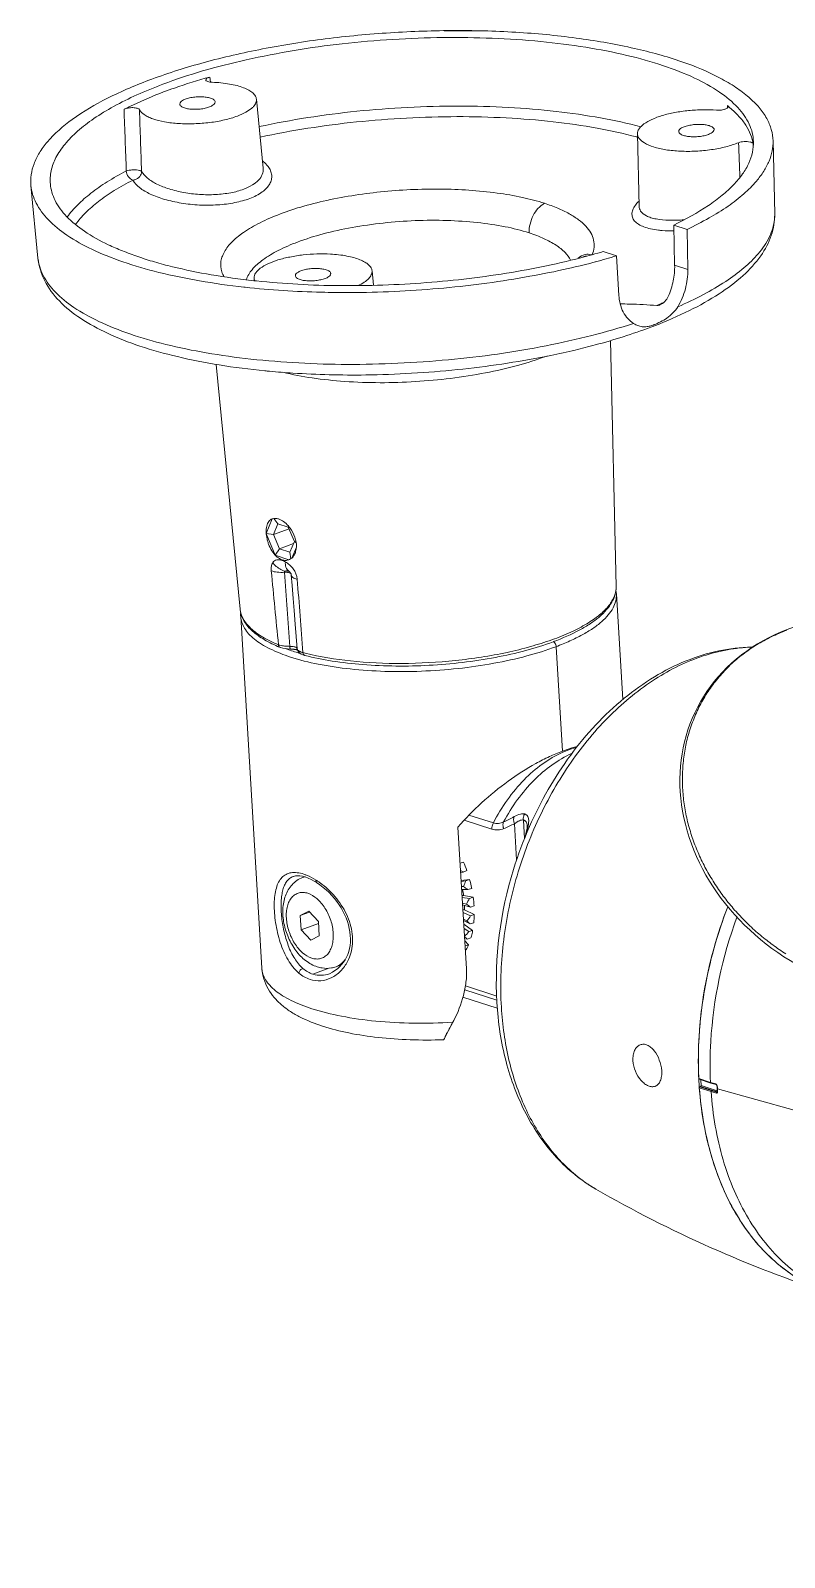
# Model space of a CAD drawing. Header units: millimetres. Extents: x 7106 to 73427, y -466 to 50348.
# Drawn here: x 58399 to 59409, y 40879 to 42923 of the extents above; entities that cross this region are included whole.
import ezdxf

# ---------------------------------------------------------------- set-up
doc = ezdxf.new("R2010")
doc.units = ezdxf.units.MM
doc.linetypes.add('PDF_IMPORT', pattern=[1, 0.8, -0.2])
doc.layers.add('Cotas', color=1, linetype='Continuous')

# ---------------------------------------------------------------- blocks, each defined once
blk = doc.blocks.new('IB9389-HM EHM OK')
at = {"color": 1}
blk.add_wipeout([(153.9, 404.8), (156, 426.1), (156.4, 430.6), (156.4, 437), (154.9, 444), (151.7, 451.6), (136.8, 469.7), (121.5, 481.3), (94.6, 496.2), (65.6, 507.9), (33.5, 517.9), (-11.5, 528.2), (-52.5, 534.7), (-84.1, 538), (-107, 539.5), (-153, 540.5), (-202, 538.3), (-252.7, 531.9), (-297.2, 521.2), (-319.5, 513.1), (-338.5, 503.6), (-357, 489.7), (-367.7, 474.4), (-370.1, 464.5), (-370.4, 457.5), (-371.3, 416), (-371.4, 406.7), (-370.2, 399.2), (-366.6, 389.2), (-361.6, 380.8), (-345.8, 363.9), (-311, 341.9), (-286.3, 331.1), (-254.9, 320.6), (-255, 316.5), (-255.3, 302.5), (-258, 185.5), (-258.8, 150), (-261.2, 106), (-263.7, 66), (-267.7, 69.2), (-288.8, 83.5), (-314.4, 95.4), (-331.8, 100.4), (-346.5, 102.4), (-356, 103), (-371.7, 111.6), (-398.1, 120.2), (-407.2, 122.9), (-435, 125.1), (-460, 123.1), (-487.2, 116.5), (-500.4, 111.5), (-1226.3, -124.6), (-1242.2, -129), (-1265.5, -141.1), (-1278.7, -152.6), (-1285.5, -160.4), (-1295.3, -174.6), (-1301, -185.8), (-1302.7, -190.3), (-1303.2, -195.2), (-1302.5, -198.2), (-1301.7, -200.5), (-1296.3, -202.9), (-1288.2, -205.6), (-1285.4, -206.8), (-1276.1, -205.6), (-1243.7, -198.8), (-1211.7, -192.1), (-1192.6, -188.1), (-1187.2, -187), (-1191.6, -196.5), (-1199, -216.9), (-1203.6, -235), (-1206.5, -251.7), (-1208.7, -285.9), (-1206, -324.7), (-1198.9, -360.3), (-1185.8, -399.2), (-1170.3, -431.4), (-1155.9, -454.6), (-1127.3, -489.3), (-1095.1, -516.2), (-1060.1, -534.6), (-1027.7, -542.9), (-981.4, -541.1), (-934.4, -525.2), (-753, -466.4), (-647.7, -432.3), (-602.9, -413.1), (-516.8, -386.8), (-423.1, -359.4), (-383.6, -342), (-336.6, -327.6), (-275.7, -298.7), (-223.1, -265.5), (-198.1, -233.7), (-188.7, -214.4), (-180.8, -190.9), (-176.5, -170.1), (-174.6, -153.1), (-166.2, -150.4), (-157, -147.4), (-150.2, -145.3), (-146.9, -155), (-143, -163.1), (-138.3, -171.9), (-136.5, -175.5), (-123.8, -175.7), (-93.1, -174.3), (-59.9, -168.6), (-31.2, -157.5), (-18.9, -148.3), (-14, -142.6), (-9.3, -133.7), (-7.8, -126.9), (-6, -99.4), (-1.6, -27), (2.9, 48), (5.8, 96.2), (9.3, 144.5), (19.1, 244.8), (24.9, 303.7), (37.6, 306), (72, 314.5), (99.9, 324.8), (123.3, 337.8), (141.1, 354.3), (148.3, 366.8), (151.6, 381)], dxfattribs=at)
at = {"layer": 'Cotas', "color": 1, "lineweight": 13}
for points in [[(-367.8, 394.4, -0.084999), (-371.3, 406.6, -0.030482), (-371.5, 410.6), (-370.3, 462.3, -0.062498), (-369.1, 470.3, -0.057231), (-365.8, 478.2, -0.048471), (-360.5, 485.9, -0.038818), (-353.2, 493.2, -0.030896), (-344, 500.2, -0.024832), (-332.9, 506.8, -0.038306), (-305.6, 518.5, -0.027605), (-272, 527.9, -0.021778), (-233.2, 534.9, -0.01829), (-190.6, 539.2, -0.016324), (-145.2, 540.6, -0.015561), (-98.7, 539, -0.01554), (-52.5, 534.7, -0.016473), (-7.9, 527.5, -0.018466), (33.5, 517.9, -0.022314), (70.6, 506.1, -0.028463), (102.1, 492.5, -0.039784), (127.1, 477.5)], [(139.2, 420, 0.045793), (141.5, 425.8, 0.049816), (142.6, 431.7, 0.075328), (142, 441.1, 0.065989), (138.6, 450.5, 0.052352), (132.3, 459.8, 0.039764), (123.3, 469.1, 0.031113), (111.7, 478.1, 0.024328), (97.7, 486.7, 0.019797), (81.2, 494.9, 0.016522), (62.7, 502.5, 0.018762), (34.6, 511.9, 0.015784), (3.6, 519.8, 0.027435), (-64.6, 531.2, 0.025208), (-136.3, 535.6, 0.027149), (-205.5, 532.8, 0.015663), (-237.4, 528.7, 0.018364), (-266.6, 523, 0.022413), (-292.5, 515.6, 0.02917), (-314.6, 506.9, 0.039444), (-332.3, 496.9, 0.056107), (-345.4, 485.9)], [(30.9, 504.4, -0.044083), (29.5, 504, -0.035228), (27.7, 503.9, 0.03361), (15.4, 502.6, 0.021392), (10.1, 501.5, 0.028019), (5.5, 500, 0.037123), (1.8, 498.3, 0.053324), (-1.1, 496.3)], [(29, 504), (29.5, 507.6, -0.015614), (54.5, 499.8, -0.00597), (62.2, 497, -0.01962), (83.7, 487.9, -0.008025), (90.3, 484.8, -0.000834), (88.7, 440.9, -0.134913), (87.2, 436.9)], [(-7.8, 438.5, -0.111424), (-8.4, 442.9), (-8.4, 442.9), (-3.6, 491.9, 0.076266), (-3.6, 490.3, 0.06568), (-3, 488.7, 0.051213), (-2, 487.1, 0.040806), (-0.4, 485.6)], [(48.7, 491, 0.033924), (47.5, 491.6, 0.021684), (46.2, 492.1, 0.033402), (42.9, 493, 0.028544), (39.2, 493.5, 0.027641), (35.5, 493.6, 0.031036), (31.9, 493.3, 0.042477), (29, 492.6, 0.036057), (27.6, 492.1, 0.058644), (26.5, 491.4)], [(-356.3, 458.9), (-356.2, 460.1, -0.016544), (-356, 461.6, -0.053356), (-353.7, 468.4, -0.045993), (-350, 474.9, -0.039023), (-344.7, 481.2, -0.032429), (-337.9, 487.3), (-337.9, 486.5), (-337.9, 485.7)], [(-284.3, 477.5, 0.034231), (-291.7, 480.3, 0.025414), (-300.6, 482.4, 0.021433), (-310.3, 483.8, 0.02124), (-320.4, 484.4, 0.022337), (-330.2, 484.1, -0.04326), (-333.1, 484.1)], [(-5.5, 472.4, 0.027218), (-74.9, 483.3, 0.025554), (-147.2, 487, 0.013408), (-182.6, 486, 0.014641), (-216.4, 483.2, 0.016507), (-247.9, 478.6, 0.019694), (-276.5, 472.3)], [(-6.2, 464.9, 0.027634), (-74.6, 475.7, 0.025888), (-146, 479.5, 0.013421), (-180.9, 478.6, 0.014799), (-214.3, 475.9, 0.016752), (-245.4, 471.3, 0.01983), (-273.6, 465.1)], [(3.9, 482.6, 0.035324), (9.8, 479.9, 0.032488), (18.9, 477.2, 0.025753), (29.4, 475.3, 0.023416), (40.5, 474.5, 0.024226), (51.5, 474.6, 0.028616), (61.5, 475.8, 0.039953), (69.9, 477.9, 0.028219), (73.2, 479.3, 0.038389), (76, 480.9)], [(27.7, 487.3, 0.02688), (28.9, 486.7, 0.021577), (30.3, 486.2, 0.035059), (33.5, 485.3, 0.026966), (37.2, 484.8, 0.02631), (40.9, 484.7, 0.028214), (44.5, 485, 0.042573), (47.4, 485.7, 0.034472), (48.8, 486.2, 0.05524), (49.8, 486.9)], [(-359.8, 382.2, 0.040307), (-349.7, 372.3, 0.030884), (-336.7, 362.6, 0.023894), (-321, 353.3, 0.019625), (-302.7, 344.5, -0.071914), (-308.1, 357.4, -0.068886), (-309.8, 371.1), (-309.3, 399.5), (-299.9, 402.6, -0.036594), (-324.4, 416.4, -0.02424), (-334.2, 423.7, -0.029738), (-342.3, 431.2, -0.037433), (-348.7, 438.8, -0.045787), (-353.1, 446.5, -0.055053), (-355.7, 454.2, -0.061397), (-356.4, 461.8, -0.051727), (-355.6, 468, -0.050061), (-353.4, 474.1)], [(-305.4, 471.5, 0.033924), (-306.6, 472.1, 0.021684), (-307.9, 472.6, 0.033402), (-311.2, 473.4, 0.028598), (-314.9, 473.9, 0.02755), (-318.7, 474, 0.030915), (-322.2, 473.8, 0.042477), (-325.1, 473.1, 0.036057), (-326.5, 472.5)], [(-326.4, 467.8, 0.032266), (-325.2, 467.2, 0.020405), (-323.9, 466.6, 0.03492), (-320.6, 465.8, 0.027016), (-316.9, 465.3, 0.02631), (-313.2, 465.2, 0.028092), (-309.7, 465.5, 0.042573), (-306.7, 466.2, 0.037662), (-305.3, 466.7)], [(-275.2, 470.8, 0.050117), (-276.7, 472.6, 0.037503), (-278.7, 474.3)], [(-274.3, 469.1, -0.082596), (-274.1, 467.3), (-275.2, 415.8), (-275.2, 415.8, -0.070591), (-275.6, 414.1, -0.067214), (-276.3, 412.5)], [(-370.3, 462.3, 0.054172), (-369.7, 455.2, 0.049512), (-367.5, 448, 0.043), (-363.7, 440.8, 0.035788), (-358.5, 433.7, 0.035909), (-349.6, 424.8, 0.028696), (-338.4, 416, 0.022826), (-324.9, 407.6, 0.018327), (-309.3, 399.5)], [(-346.8, 436.3, -0.000422), (-345.8, 461, 0.03444), (-336.9, 458.1, 0.026221), (-326.6, 456.1, 0.02397), (-315.5, 455, 0.024026), (-304.5, 455, 0.027894), (-294.2, 456, 0.03655), (-285.5, 458)], [(-22.3, 298.1, -0.02301), (-43.2, 294.1, -0.018885), (-66.3, 291.6, -0.032822), (-116.5, 291.5, -0.032819), (-166.2, 297.7, -0.019051), (-188.9, 302.9, -0.022976), (-209.1, 309.4, 0.02382), (-146.3, 300, 0.022466), (-81.2, 296.2, 0.019164), (-29.6, 297.5, 0.006591), (-13, 298.8, 0.001551), (-9.7, 299.2), (-9.6, 299.2, 0.015658), (22.7, 303.3, 0.018281), (52.4, 309.2, 0.022194), (79, 316.7, 0.028517), (102, 325.8, 0.03811), (121.2, 336.4, 0.053676), (136.2, 348.7, 0.073781), (146.6, 363, 0.045657), (149.7, 370.8, 0.048865), (151.4, 379.1), (156.4, 430.6, 0.059606), (156.2, 438.3, 0.054394), (154.2, 446, 0.04627), (150.4, 453.8, 0.038582), (144.8, 461.5)], [(-7.9, 448.1, 0.047726), (-11.1, 445.1, 0.01661), (-11.9, 444.1, 0.063465), (-13.7, 441.1, 0.075196), (-14.5, 437.9, 0.079978), (-14.3, 434.8, 0.073205), (-13.1, 431.8, 0.059028), (-10.9, 428.8, 0.046189), (-7.8, 426.1)], [(86.7, 441.4, 0.032333), (84.1, 441.7, 0.029757), (81.5, 441.7)], [(124.7, 403, 0.039988), (117.7, 411.2, 0.03147), (108.5, 419.2, 0.025158), (97.2, 427, 0.020006), (84.1, 434.4, -0.039574), (83, 434.6)], [(130.6, 408.3, 0.040869), (123.3, 416.8, 0.031984), (113.9, 425.1, 0.025492), (102.3, 433.2, 0.020839), (88.7, 440.9)], [(8.1, 395.5, 0.03804), (-2.9, 402.5, 0.027919), (-16.6, 408.9, 0.021842), (-32.9, 414.7, 0.01801), (-51.1, 419.5, 0.030656), (-91.7, 426.1, 0.028236), (-134.3, 428.1, 0.031897), (-174.5, 425.3, 0.019496), (-192.4, 422.2, 0.024507), (-208.1, 418, 0.020997), (-217.5, 414.5, 0.026972), (-225.6, 410.6, 0.034003), (-232.3, 406.3, 0.045533), (-237.5, 401.8, 0.060287), (-241, 397, 0.073496), (-243, 391.9, 0.07907), (-243.3, 386.8, 0.07399), (-242, 381.6)], [(-0.8, 431, 0.048004), (5.3, 428, 0.042984), (14.6, 425.5, 0.033167), (25.3, 424.2, 0.028901), (36.7, 424.3, 0.02825), (47.9, 425.7, 0.031066), (58.3, 428.2, 0.038574), (67, 431.7)], [(1, 421.5, 0.042506), (11.6, 418.5, 0.033219), (23.8, 416.9, 0.028832), (36.8, 416.8, 0.027487), (49.7, 418.2, 0.030545), (61.6, 420.8, 0.038894), (71.7, 424.6)], [(152.7, 418.2, 0.045354), (155.2, 424.3, 0.047671), (156.4, 430.6)], [(-274.7, 419.1, -0.020342), (-273.5, 417.8, 0.007997), (-273.2, 417.4)], [(-371.5, 410.6, 0.045468), (-370.9, 402.8, 0.041873), (-369.1, 395.2, 0.070509), (-361.6, 380.8, 0.055921), (-349, 366.7, 0.0399), (-332, 353.8, 0.029597), (-311, 341.9, 0.022833), (-286.3, 331.1, 0.001663), (-283.6, 330.1, 0.024194), (-244.1, 317.5, 0.006944), (-229.8, 313.9)], [(-307.2, 406.3, 0.028713), (-296.5, 406, 0.041548), (-287.4, 406.9, 0.027957), (-283.6, 407.8, 0.041148), (-280.5, 409.1)], [(-299.9, 398.4, 0.023377), (-291.7, 398.7, 0.010099), (-289.1, 398.9, 0.026676), (-283.4, 399.9, 0.035911), (-278.6, 401.3, 0.0498), (-274.8, 403.1)], [(144.1, 406.4, -0.052949), (130.8, 395.4, -0.037645), (113.1, 385.4, -0.027931), (91.2, 376.5, -0.021972), (65.6, 369, -0.017915), (36.7, 363, -0.01535), (5.2, 358.5), (4.4, 358.4, -0.021224), (-49.8, 354.9, -0.00692), (-68.6, 354.7), (-69.1, 354.7, -0.001082), (-73.9, 354.7, -0.020831), (-136.7, 357.9, -0.021679), (-197.7, 366.2, -0.011491), (-225, 371.7, -0.009018), (-244, 376.4), (-244.3, 376.5, -0.007948), (-259.2, 380.7), (-249.8, 383.8, 0.004267), (-241.9, 381.5, 0.004153), (-240.7, 381.2, 0.025518), (-184.9, 369, 0.022256), (-124.3, 361.7, 0.021797), (-62.6, 359.6, 0.023861), (-3.7, 362.9)], [(-8.3, 377.9, 0.039613), (-19.1, 384.5, 0.028741), (-32.8, 390.5, 0.024698), (-51, 396.3, 0.020565), (-71.5, 400.8, 0.018174), (-93.6, 404, 0.01739), (-116.3, 405.7, 0.017522), (-138.9, 405.8, 0.019099), (-160.5, 404.3, 0.022751), (-180.2, 401.4, 0.029343), (-197.2, 397, 0.028532), (-207.8, 392.9, 0.038627), (-216.3, 388.3)], [(-197.2, 397, 0.064283), (-197.9, 403.3, 0.062166), (-200.1, 409.4)], [(-1.7, 363.1, 0.015376), (28.4, 367.3, 0.017976), (56, 373, 0.010306), (68.7, 376.4, 0.011946), (80.5, 380.2, 0.013587), (91.5, 384.3, 0.015173), (101.5, 388.6, 0.038111), (118.4, 398.2, 0.05349), (131.1, 408.7)], [(-234.5, 379.6, 0.078315), (-236.9, 380.4, 0.039088), (-238.1, 380.5)], [(-11.8, 375.1, 0.034066), (-18.9, 377.8, 0.025783), (-27.4, 379.9, 0.021581), (-36.8, 381.4, 0.020739), (-46.6, 382.1, 0.021056), (-56.2, 382, 0.033309), (-67.8, 380.6, 0.02091), (-72.8, 379.5, 0.026827), (-77.1, 378, 0.035767), (-80.6, 376.3, 0.052649), (-83.3, 374.4)], [(19.3, 365.8, 0.052037), (20.9, 369.4, 0.115086), (21.5, 377, 0.052802), (20.5, 380.6)], [(-293.5, 348.4, -0.086119), (-295.9, 351.9, -0.056838), (-299.5, 362.9, -0.056423), (-300.5, 374.1), (-309.8, 371.1)], [(-33.4, 369.2, 0.032225), (-34.5, 369.8, 0.017008), (-35.9, 370.3, 0.033468), (-39.1, 371.2, 0.028355), (-42.8, 371.7, 0.026172), (-46.6, 371.8, 0.030915), (-50.1, 371.5, 0.042099), (-53.1, 370.8, 0.0375), (-54.5, 370.3)], [(-3.1, 368.5, 0.050718), (-4.5, 370.2, 0.037464), (-6.4, 371.9)], [(147.7, 366.8, 0.04624), (150.1, 372.9, 0.048846), (151.4, 379.1)], [(-83.4, 364.7, 0.056372), (-80.2, 362, 0.038058), (-75.7, 359.6)], [(-54.3, 365.5, 0.030467), (-53.2, 364.9, 0.020309), (-51.8, 364.4, 0.034989), (-48.5, 363.6, 0.026827), (-44.9, 363.1, 0.02631), (-41.1, 363, 0.029686), (-37.6, 363.2, 0.042573), (-34.6, 363.9, 0.037662), (-33.3, 364.5)], [(-2.3, 366.8, -0.08094), (-2, 365), (-2.1, 363.1)], [(-292.8, 347.7, 0.002175), (-289.9, 346.4, 0.002207), (-287.9, 345.5, -0.009732), (-268.6, 346.5, -0.006127), (-261.8, 346.6)], [(-271.3, 332.8, 0.016331), (-241.6, 324.2, 0.014218), (-209.3, 316.9, 0.025292), (-139.9, 307, 0.024035), (-68.1, 303.7, 0.026436), (0.4, 307.5, 0.015228), (31.9, 311.9, 0.017919), (60.7, 317.9, 0.022161), (86.3, 325.3, 0.028077), (108.1, 334.2, 0.037597), (125.9, 344.1, 0.053358), (139.1, 355.1)], [(-295, 336.6, 0.032886), (-290.4, 333.9, 0.029146), (-285.9, 331.9, 0.027713), (-282.8, 330.9, 0.016102), (-281.8, 330.7)], [(-278.3, 330.4, 0.068704), (-275.1, 331, 0.050615), (-272.3, 332.2, 0.014437), (-271.3, 332.8, 0.067786), (-267.3, 336.2, 0.062972), (-264, 340.9)], [(-214.6, 107, -0.035446), (-233.1, 115.3, -0.02346), (-240.7, 119.8, -0.02895), (-247.1, 124.6, -0.038039), (-252.2, 129.7, -0.048673), (-255.9, 135, -0.06178), (-258.2, 140.4, -0.071839), (-258.9, 146.1), (-254.9, 320.6)], [(-227.8, 313.4, 0.00743), (-210.3, 309.6, 0.003407), (-209.2, 309.4)], [(5.5, 122.3, 0.098963), (7.9, 130), (24.9, 303.7)], [(-32, 174.1, 0.056716), (-31.5, 171, 0.066244), (-30.4, 168.3, 0.078258), (-28.7, 166.3, 0.088099), (-26.7, 165.1), (-17, 168.3), (-10.5, 183.6), (-14.9, 194.1, -0.07188), (-13.6, 193.4, -0.068409), (-12.5, 192.3)], [(-30.9, 181, -0.078059), (-27.5, 187.5, -0.020525), (-26.4, 189), (-26.3, 188.1)], [(-15.3, 170.4, 0.052656), (-12.8, 174.9, 0.023971), (-11.9, 177.3, 0.020858), (-11.2, 179.8, 0.04987), (-10.6, 184.7)], [(-26.6, 165.1, 0.0864), (-24.4, 164.6, 0.079871), (-21.9, 165)], [(-23.9, 157, 0.127837), (-17, 161.1, 0.044735), (-15.3, 163.1, 0.09748), (-16.5, 164.3)], [(-20, 165, 0.057053), (-22, 164.6, 0.035105), (-23.6, 163.9)], [(-253.8, 132.6, 0.053065), (-247.2, 126, 0.037948), (-238.2, 119.7, 0.027993), (-226.9, 113.7, 0.0221), (-213.4, 108.3, 0.018161), (-198.2, 103.5, 0.015264), (-181.5, 99.3, 0.026886), (-145, 93.6, 0.025021), (-106.9, 91.5, 0.027196), (-70.4, 93.3, 0.034829), (-38.3, 98.8, 0.003857), (-36.7, 99.2, -0.000894), (-32.6, 151.3, 0.012569), (-31.7, 151.5, 0.035503), (-30.3, 152.1)], [(-20.3, 104.5, -0.030803), (-22.2, 104, -0.007383), (-22.8, 103.9, -0.028248), (-26.2, 103.7, -0.008746), (-27.3, 103.6, 0.000796), (-23.5, 156.2, 0.147084), (-23.6, 156.7)], [(-25.5, 156.2, 0.016083), (-26, 156.1, 0.020382), (-26.8, 155.9)], [(-25, 156.2, -0.028433), (-23.5, 156.2, 0.044155), (-18.3, 156.3)], [(0.3, 116.4, -0.052854), (-8.1, 110.2, -0.037001), (-19.3, 104.8, 0.000699), (-14.2, 157.2)], [(-258.7, 143.7, 0.039567), (-259.1, 140.8), (-263.7, 65.8)], [(-259.1, 140.8, 0.073706), (-258.7, 135.9, 0.064116), (-256.8, 130.9, 0.050578), (-253.4, 126, 0.038735), (-248.6, 121.1, 0.030098), (-242.4, 116.3, 0.024275), (-234.9, 111.8, 0.019668), (-226.2, 107.5, 0.016498), (-216.4, 103.4)], [(-380.2, 115.1, -0.0119), (-374.5, 112.8, -0.011981), (-369, 110.4, -0.013195), (-363.7, 107.6, -0.013237), (-358.5, 104.6, -0.012973), (-353.6, 101.4, -0.012773), (-348.8, 97.9, -0.013906), (-344.3, 94.3, -0.013964), (-340, 90.4, -0.013968), (-335.9, 86.2, -0.014), (-332, 81.9, -0.012841), (-328.4, 77.4, -0.013568), (-325, 72.8, -0.013069), (-321.9, 67.9, -0.013406), (-319.1, 62.9, -0.012987), (-316.5, 57.8, -0.012182), (-314.3, 52.6, -0.012333), (-312.2, 47.2, -0.012078), (-310.5, 41.7, -0.012111), (-309, 36.2, -0.011923), (-307.9, 30.6, -0.012827), (-307, 24.9, -0.012823), (-306.4, 19.2, -0.012706), (-306.1, 13.4, -0.011775), (-306, 7.7, -0.010853), (-306.2, 1.9, -0.010895), (-306.7, -3.8, -0.010999), (-307.5, -9.5, -0.011153), (-308.5, -15.2, -0.011176), (-309.7, -20.8, -0.010311), (-311.2, -26.4, -0.011425), (-313, -31.9, -0.011145), (-314.9, -37.3, -0.011264), (-317.1, -42.6, -0.010495), (-319.4, -47.8, -0.010531), (-322, -53, -0.009346), (-324.8, -58, -0.008094), (-327.8, -62.9, -0.009343), (-330.9, -67.7, -0.009116), (-334.2, -72.4, -0.008403), (-337.6, -76.9, -0.008423), (-341.2, -81.3, -0.00783), (-345, -85.6, -0.016581), (-352.9, -93.7, -0.007808), (-357.1, -97.7, -0.016845), (-365.8, -104.9, -0.016764), (-374.7, -111.5, -0.008514), (-379.4, -114.6, -0.007511)], [(-231.4, 32.6, -0.025367), (-223.6, 30.3, -0.00733), (-220.9, 29.3), (-216.4, 103.4, 0.024857), (-195.6, 96.8, 0.020362), (-172.1, 91.6, 0.0179), (-146.8, 87.9, 0.017169), (-120.7, 86, 0.017499), (-94.8, 85.9, 0.018975), (-70.1, 87.6, 0.022595), (-47.5, 91, 0.029096), (-27.9, 96, 0.036784), (-13.2, 101.9, 0.024055), (-7.2, 105.2, 0.030931), (-2.2, 108.8, 0.038773), (1.9, 112.6, 0.048239), (4.8, 116.5, 0.057611), (6.7, 120.6, 0.063571), (7.5, 124.8)], [(7.5, 127.5, -0.035442), (7.5, 124.8), (-7.5, -124.8, -0.060477), (-8.9, -132.4, -0.055689), (-12, -139.4, -0.047419), (-16.3, -145.6, -0.039087), (-21.7, -150.9, -0.03193), (-27.8, -155.5, -0.026153), (-34.7, -159.4, -0.039413), (-50.6, -165.9, -0.028721), (-69.3, -170.7, -0.022614), (-90.2, -173.9, -0.019315), (-112.8, -175.5, -0.017622), (-136.5, -175.5)], [(-32.3, 101.2, -0.012544), (-31.8, 101.3, -0.016208), (-31.5, 101.4, -0.025443), (-30.4, 101.5, -0.008211), (-29.8, 101.6, -0.025468), (-27.8, 101.7), (-27.5, 101.7), (-25.7, 101.8), (-24, 102), (-22.3, 102.3), (-20.8, 102.8), (-20.6, 102.8, 0.004765), (-18.7, 103.6, 0.037086), (-8.1, 109.1, 0.053767), (0.1, 115.3)], [(-186.1, -54.6, 0.028889), (-197.5, -24.2, 0.055252), (-226.7, 26.5, 0.062495), (-264.7, 66.8, 0.035914), (-286.1, 82, 0.039595), (-308.6, 93.3, 0.043896), (-331.8, 100.4, 0.047463), (-355.1, 103.1, -0.03724), (-337.9, 101.2, -0.035172), (-320.7, 96.8, -0.061741), (-286.8, 80.5, -0.052852), (-255, 54.9, -0.04606), (-227, 21.4, -0.04201), (-204.2, -18.2, -0.040366), (-187.8, -61.9, -0.040913), (-178.8, -107.4, -0.043603), (-177.5, -152.3, -0.042975), (-182.9, -189.9, -0.049209), (-194.4, -223.6, -0.057078), (-211.4, -252, -0.064812), (-233.2, -273.9, -0.003473), (-234.2, -274.6, -0.018214), (-240.7, -279.2, -0.009882), (-244.6, -281.5)], [(-214.2, 106.8, 0.022959), (-194.9, 100.7, 0.019027), (-173.3, 95.8, 0.033078), (-126.2, 90.2, 0.033447), (-79.1, 90.7, 0.019417), (-57.4, 93.2, 0.023826), (-37.9, 97.2), (-37.9, 97.2), (-37.7, 97.3), (-36.5, 97.7), (-35.4, 98.1), (-34.5, 98.7, 0.003598), (-31.9, 99.4, 0.008062), (-27.4, 100.9, 0.004189), (-24.8, 101.8)], [(-36.7, 99.2, 0.01651), (-36.1, 99.3, 0.042119), (-34.6, 99.9, 0.03387), (-33.9, 100.3)], [(-27.5, 102.3, 0.025116), (-27.4, 102.9, 0.006949), (-27.3, 103.6, 0.015295), (-28.4, 103.6)], [(-221.2, 28.5, 0.009697), (-223.6, 29.5, 0.028988), (-230.9, 31.9)], [(-137, -174.8), (-143, -163.1), (-143.7, -161.9, -0.054862), (-150.6, -144, -0.032882), (-152.4, -134.6, -0.045153), (-152.8, -125.2), (-146.7, -24.7, 0.034269), (-163.5, -7.4, 0.028277), (-182.3, 7.9, 0.028946), (-202, 20.5, 0.016958), (-211.6, 25.4, 0.020285), (-220.9, 29.3)], [(-186.8, -22.2, 0.089535), (-186.2, -19.6, 0.104508), (-186.6, -17.2, 0.01566), (-179, -21, 0.034771), (-189, -5.1, 0.038358), (-200.7, 8.6)], [(-193.7, 9, -0.039983), (-181.8, -5.2, -0.036298), (-171.8, -21.7, -0.09905), (-170.8, -24.9, -0.034085), (-170.8, -26), (-151.2, -19.6)], [(-194.1, -15.3, -0.088614), (-193.2, -17.3, -0.087821), (-193.1, -19.6), (-193.9, -32.8)], [(-154.5, -16.1), (-171.8, -21.7, -0.103755), (-175.5, -22.1, -0.092232), (-179, -21, -0.048111), (-178.7, -22.1)], [(-196.6, -23.6, 0.009385), (-196.3, -24.8, 0.016509), (-195.3, -29.1, 0.003002), (-194.8, -30.7)], [(-188.3, -47.9), (-186.8, -22.2, 0.017228), (-179.2, -25.7, 0.090362), (-175.2, -26.6, 0.0905), (-170.8, -26)], [(-148.3, -50.3), (-150.6, -49.4, 0.017062), (-153, -55.5), (-150.4, -56.5), (-148.7, -57)], [(-330.2, -213.4), (-326.3, -212.3, -0.053316), (-334.9, -260.7, -0.030047), (-342.7, -282.6, -0.032557), (-352.8, -302.3, -0.035748), (-364.9, -319.7, -0.039045), (-378.9, -334.5, -0.041807), (-394.6, -346.5, -0.043358), (-411.7, -355.4, -0.01907), (-419.9, -358.4), (-411.5, -355.7, 0.004658), (-410.9, -355.5, 0.052457), (-244.6, -281.5, 0.038494), (-229.9, -271.4, 0.036975), (-216.7, -259.1, 0.065724), (-195.1, -228.2, 0.056678), (-180.8, -190.9, 0.048882), (-174.3, -149, 0.089467), (-186.1, -54.6)], [(-154.9, -61.7, 0.016523), (-156.5, -68.1), (-153.8, -69), (-149.4, -68.9)], [(-150.6, -66.7, -0.004792), (-152.3, -62.7), (-154.9, -61.7), (-149, -62.5)], [(-26.1, -118.9, 0.030526), (-23.1, -113, 0.025098), (-20.6, -106.5, 0.041554), (-17.3, -92.5, 0.019443), (-16.5, -85.6, 0.022179), (-16.3, -79, 0.027059), (-16.7, -73.1, 0.038382), (-17.8, -67.9, 0.05219), (-19.4, -63.6, 0.069354), (-21.8, -60.4, 0.083461), (-24.7, -58.2, 0.080541), (-28.3, -57, 0.067059), (-32.5, -57, 0.052101), (-37.2, -58, 0.016733), (-39.3, -58.8, 0.043297), (-46, -62.2, 0.005733), (-47, -62.9, 0.0102), (-48.9, -64.2, 0.029805), (-54.4, -68.7, 0.060121), (-63.9, -80, 0.07274), (-70.2, -93.4, 0.042679), (-71.7, -100.5, 0.046493), (-71.8, -107.4, 0.049875), (-70.7, -114, 0.050411), (-68.4, -119.9, 0.078267), (-63.3, -126.9, 0.084903), (-56.7, -131.6, 0.092892), (-49.3, -133.6, 0.097012), (-41.7, -132.7, 0.052503), (-37.6, -130.9, 0.046379), (-33.8, -128.2)], [(-36.4, -60.5, -0.05959), (-32.4, -62.5, -0.056554), (-29, -65.5, -0.050873), (-26.3, -69.1, -0.045787), (-24.3, -73.3, -0.040124), (-23, -77.9, -0.036361), (-22.4, -82.8, -0.033865), (-22.5, -87.8, -0.030105), (-23.2, -93, -0.055158), (-26.4, -103.1, -0.057596), (-31.6, -112.2, -0.032067), (-34.9, -116.1, -0.03601), (-38.6, -119.4, -0.039487), (-42.6, -122, -0.044915), (-46.8, -123.8, -0.037307), (-50.2, -124.6, -0.086519), (-56.9, -124.6, -0.044898), (-60.2, -123.7), (-64.3, -122.1)], [(-55, -124.8), (-43.8, -129, 0.053618), (-40.1, -127.3, 0.048346), (-36.7, -124.9, 0.038935), (-33.5, -121.7, 0.034834), (-30.8, -117.9, 0.028511), (-28.3, -113.5, 0.022771), (-26.3, -108.7, 0.036002), (-23.2, -98.3, 0.030458), (-21.5, -87.5, 0.035344), (-21.2, -77.5, 0.023497), (-21.7, -73, 0.032029), (-22.4, -69.1, 0.0407), (-23.6, -65.8, 0.055263), (-25.2, -63.1, 0.065485), (-27.2, -61.1, 0.071778), (-29.7, -59.7), (-30, -59.6), (-31.3, -59.3), (-32.9, -59.1), (-34.5, -59.2), (-36.3, -59.5), (-38.3, -60), (-40.3, -60.8), (-42.5, -61.7), (-44.7, -62.9), (-46.4, -63.9), (-46.4, -63.9)], [(-38.1, -60, -0.03137), (-36.4, -60.5), (-38.1, -60)], [(-150, -79.9), (-155.5, -81.4), (-158.1, -80.6, -0.018404), (-157.5, -74.4)], [(-149.7, -74.5), (-154.9, -75.3), (-157.5, -74.4), (-150.7, -73.1, -0.013505), (-150, -68.9)], [(-149.2, -66.8), (-150.5, -66.7, 0.003699), (-153.8, -69)], [(-46.6, -75.4, 0.039577), (-49.6, -78.5, 0.033588), (-52.3, -82.2, 0.030978), (-54.6, -86.3, 0.030751), (-56.4, -90.8, 0.031489), (-57.6, -95.4, 0.031827), (-58.2, -100, 0.036913), (-58.1, -104.4, 0.042737), (-57.4, -108.4, 0.053772), (-56.1, -111.8, 0.062538), (-54.3, -114.7, 0.074924), (-51.9, -116.7, 0.043222), (-50.6, -117.4, 0.040696), (-49.2, -117.9, 0.037808), (-47.7, -118.2, 0.036977), (-46.1, -118.2, 0.064643), (-42.9, -117.6)], [(-36.4, -113.8, 0.038664), (-33.4, -110.7, 0.032697), (-30.7, -107, 0.061499), (-26.7, -98.4, 0.031489), (-25.5, -93.8, 0.032944), (-24.9, -89.2, 0.036913), (-24.9, -84.8, 0.041488), (-25.6, -80.8, 0.050648), (-26.9, -77.3, 0.062466), (-28.8, -74.5, 0.073826), (-31.1, -72.5, 0.043222), (-32.5, -71.8, 0.040696), (-33.9, -71.3, 0.037808), (-35.4, -71, 0.036887), (-36.9, -71, 0.064482), (-40.2, -71.6)], [(-325.9, -205.8), (-317.6, -203.1, 0.008692), (-317.3, -194.2, 0.025659), (-318.4, -165.6, 0.004764), (-318.8, -161.2), (-318.8, -160.6, 0.016738), (-321.7, -140.5, 0.049388), (-338.2, -81.1, -0.025139), (-328.2, -111.1, -0.078967), (-317.6, -203.2), (-317.8, -203.6), (-326.2, -206.3), (-330, -207.3, 0.088377), (-330.4, -207.7), (-330.5, -207.9), (-330.5, -208), (-330.5, -208.2)], [(-151.3, -80.2, 0.013057), (-151.3, -83.4), (-158.3, -86.7), (-155.6, -87.5), (-150.4, -85.3)], [(-150.7, -90.8), (-155.3, -93.3), (-157.9, -92.5, -0.021359), (-158.3, -86.7)], [(-150, -78.5), (-152.7, -79.2, 0.002196), (-155.5, -81.4)], [(-329.8, -206.9), (-325.9, -205.8, 0.026347), (-326.1, -176.8, 0.073543), (-344.7, -88.6)], [(-150.9, -93.4), (-157.1, -98.1), (-154.5, -98.8, 0.007942), (-151.3, -102.2)], [(-150.6, -90), (-152.9, -91.2, 0.002974), (-155.3, -93.3)], [(-153.3, -104.1, -0.000999), (-151.4, -102.5), (-153.3, -104.1), (-155.9, -103.3, -0.007606), (-156.2, -102, -0.018373), (-157.1, -98.1)], [(-154.2, -108.1, 0.02221), (-152.6, -111.5, 0.005919), (-152.1, -112.5)], [(-66.6, -118.6, 0.067484), (-63.7, -121.7, 0.032612), (-62, -122.8, 0.035951), (-60.2, -123.7)], [(-137.3, -174.2, 0.00187), (-137.7, -173.2, 0.004967), (-138.3, -171.9, 0.008496), (-139, -170.5, 0.008941), (-140.9, -167, -0.004198), (-143, -163.1, 0.018697), (-115.2, -163.7, 0.020074), (-88.4, -162.3, 0.023643), (-64, -158.8, 0.030492), (-43, -153.5, 0.037089), (-28.2, -147.6, 0.024068), (-22.2, -144.3, 0.030903), (-17.2, -140.7, 0.037472), (-13.2, -136.9, 0.047602), (-10.2, -133, 0.057122), (-8.3, -128.9, 0.06334), (-7.5, -124.8)], [(-55.6, -128.7, 0.082689), (-49.7, -129.8, 0.085054), (-43.8, -129)], [(-330.8, -210.4), (-385.4, -225.4, 0.026482), (-385.3, -221.2, 0.023228), (-385.7, -217.2, 0.045627), (-387.4, -209.6, 0.073752), (-394, -196.4, 0.02829), (-398.5, -190.7, 0.022816), (-403.4, -185.6, 0.018338), (-408.7, -181, 0.015829), (-414.3, -176.8, 0.024014), (-426.2, -169.2, 0.017678), (-438.6, -162.6, 0.013176), (-451.5, -156.7, 0.007213), (-458.1, -154, 0.006516), (-464.8, -151.5)], [(-273.8, -180.6, 0.106623), (-276, -179.1, 0.099141), (-278.5, -178.7, 0.089433), (-281, -179.3, 0.070617), (-283.6, -180.9, 0.053574), (-286, -183.3)], [(-281.8, -208.3, 0.061099), (-279.2, -206.7, 0.050408), (-276.7, -204.4, 0.083065), (-272.7, -197.9, 0.084197), (-270.9, -190.3, 0.056198), (-271.1, -186.4, 0.068318), (-272.1, -183.1)], [(-289.6, -189.9, 0.073463), (-291.3, -197.5, 0.04851), (-291.2, -201.4)], [(-410.9, -355.5, 0.046076), (-392.4, -347.4, 0.044487), (-375.3, -335.9, 0.041843), (-360.1, -321.2, 0.038601), (-346.8, -303.5, 0.035115), (-335.8, -283.1, 0.03201), (-327.3, -260.4, 0.05629), (-318, -209.6), (-317.9, -209.3), (-317.9, -208.9), (-317.9, -208.8, 0.004482), (-317.8, -206.4, 0.003729), (-317.6, -203.6)], [(-326.3, -212.3), (-318, -209.6, -0.008839), (-318.8, -218.4, -0.052245), (-328.4, -263.9, -0.061206), (-346.4, -302.8, -0.034546), (-358.2, -319.1, -0.037595), (-371.8, -332.9, -0.03996), (-386.9, -344.2, -0.04147), (-403.2, -352.7)], [(-330.8, -212), (-330.8, -212.3), (-330.7, -212.6), (-330.8, -212.5), (-330.8, -212.5), (-330.8, -212.4, 0.005882), (-330.7, -211.3), (-330.7, -210.7), (-330.8, -209.7), (-330.6, -209.2), (-330.6, -208.5), (-330.5, -208.2, -0.000448), (-330.6, -209.2), (-330.6, -209.8)], [(-326.7, -211.6), (-318.4, -208.9), (-318.8, -208.7, -0.1419), (-319.2, -208.2, -0.102689), (-319.2, -207.9)]]:
    blk.add_lwpolyline(points, format="xyb", dxfattribs=at)
for points in [[(-299.9, 402.6), (-300.5, 374.1)], [(-259.2, 380.7), (-260.9, 352.7)], [(-85.7, 370.1), (-86.7, 359.8)], [(-30.6, 178.1), (-26.3, 188.1)], [(-15.7, 182.9), (-26.8, 186.9)], [(-26.3, 188.1), (-18.9, 190.5)], [(-15.7, 182.9), (-18.9, 190.5), (-16, 194.4)], [(-29.1, 166.7), (-31.9, 173.5)], [(-31.8, 177.2), (-30.6, 178.1)], [(-27.4, 170.4), (-30.6, 178.1)], [(-30, 176.7), (-20, 172.8), (-27.4, 170.4)], [(-10.5, 183.6), (-15.7, 182.9), (-20, 172.8)], [(-28.1, 165.8), (-27.4, 170.4)], [(-20, 172.8), (-17, 168.3)], [(-32.6, 101.9), (-31.2, 119.4), (-30.4, 129), (-29.8, 137.7), (-29, 146.7), (-28.4, 154.3)], [(-28.4, 154.3), (-28.4, 154.3), (-28.4, 154.4), (-28.4, 154.5), (-28.3, 154.7), (-28.3, 154.9), (-28.2, 155.2), (-28, 155.4), (-27.9, 155.7), (-27.7, 155.9), (-27.6, 156.1), (-27.4, 156.3), (-27.3, 156.5), (-27.2, 156.6), (-27.1, 156.7), (-27, 156.7), (-26.9, 156.8), (-26.9, 156.8)], [(-26.9, 156.8), (-26.9, 156.8)], [(-26.9, 156.8), (-26.9, 156.8)], [(-34.5, 98.7), (-33.8, 99.4)], [(-33.8, 99.4), (-33.2, 100.2), (-32.8, 101)], [(-32.8, 101), (-32.6, 101.7)], [(-32.6, 101.7), (-32.6, 101.9)], [(-32.6, 101.7), (-32.6, 101.7)], [(-20.6, 102.8), (-20.5, 102.9)], [(-195.9, -23.5), (-195.9, -23.5)], [(-194.2, -32.1), (-194.3, -31.7), (-194.9, -29.3), (-195.4, -27.3), (-195.7, -25.6), (-195.9, -24.4), (-195.9, -23.5)], [(-149, -63.2), (-152.3, -62.7)], [(-29.7, -59.7), (-29.7, -59.7)], [(-47.7, -91.5), (-40.9, -84.3)], [(-35.4, -97.6), (-34.8, -87.4), (-41.4, -84.9)], [(-40.9, -84.3), (-34.8, -87.4)], [(-151, -96.5), (-154.5, -98.8)], [(-48.3, -101.8), (-47.7, -91.5)], [(-42.2, -104.9), (-35.4, -97.6), (-47.8, -93)], [(-151.6, -105.3), (-154.2, -108.1), (-151.8, -108.8)], [(-42.2, -104.9), (-48.3, -101.8)], [(-152, -137.3), (-174.2, -144.5)], [(-174.2, -147.5), (-151.5, -140.1)], [(-150.2, -145.3), (-174.6, -153.2)], [(-330.7, -211.7), (-319.2, -207.9), (-319, -203.9)], [(-317.6, -203.6), (-317.6, -203.4)], [(-330.8, -209.4), (-330.8, -209)], [(-330.8, -212), (-330.7, -211.3)], [(-330.7, -212.5), (-318.8, -208.7)], [(-330.5, -212.6), (-330.7, -212.5)], [(-330.7, -212.6), (-330.7, -212.6)], [(-326.7, -211.6), (-330.5, -212.6)], [(-330.4, -207.7), (-330.3, -207.6)], [(-330.3, -207.6), (-330.3, -207.5)], [(-330.2, -207.5), (-330.2, -207.4), (-330.1, -207.4), (-330, -207.3)], [(-330.2, -207.5), (-330, -207.4)], [(-326.2, -206.3), (-326.2, -206.3)]]:
    blk.add_lwpolyline(points, dxfattribs=at)
at = {"layer": 'Cotas', "color": 1, "linetype": 'PDF_IMPORT', "lineweight": 13, "ltscale": 0.347847}
blk.add_lwpolyline([(-330.8, -210.4), (-331, -212.5)], dxfattribs=at)
at = {"layer": 'Cotas', "color": 1, "lineweight": 13}
for centre, radius, start, end in [((26.2, 496.2), 11.8, 67.5795, 73.7817), ((-336.9, 486), 1.7, 128.3035, 137.6057), ((-333.2, 493.5), 9.23, 246.4428, 253.6496), ((-13087.7, 926), 13174.5, 357.88848, 358.07904), ((84.5, 468.7), 17.2, 80.1884, 91.8351), ((-352.2, 453.6), 8.13, 103.2673, 109.8024), ((80.6, 436.3), 5.26, 104.4651, 115.0087), ((84.6, 441.3), 6.92, 218.3251, 253.8239), ((-277.5, 410.3), 7.32, 342.173, 5.3557), ((-238.8, 373.4), 8.45, 77.2874, 108.1905), ((-7.1, 365.1), 5.1, 341.4443, 358.7797), ((-287.2, 352.6), 7.27, 246.6739, 251.2511), ((-11.3, 176.1), 19.9, 125.8346, 139.1651), ((-16.1, 149.1), 16.6, 119.0127, 145.3294), ((-25, 152.6), 4.66, 90.3069, 103.6701), ((-211.4, 103.1), 5.02, 151.1665, 176.1372), ((-212.3, 103.2), 4.08, 170.1236, 177.196), ((-211.2, 103.1), 5.17, 148.8058, 170.2755), ((-34.2, 102.2), 1.65, 341.4718, 350.4557), ((-23.5, 115.4), 11.4, 287.7615, 291.8729), ((-192.5, -22.7), 3.15, 122.2599, 143.3537), ((-193.5, -27.1), 7.68, 66.3815, 77.8928), ((64.1, -425.5), 426.9, 119.8841, 120.1672), ((40.1, 31.7), 222.4, 208.7574, 209.9295), ((-16.9, 9.8), 169.5, 215.0379, 216.5986), ((-70.5, -91.1), 32.5, 282.1311, 283.5643), ((-330, -212.6), 0.962, 203.2085, 219.2284), ((-330.3, -212.8), 0.577, 222.3891, 254.3959), ((-330.6, -212.3), 0.326, 246.9862, 285.631), ((-329.1, -208.6), 1.8, 112.2063, 119.3323), ((-284.8, -203.2), 5.65, 250.0598, 273.825)]:
    blk.add_arc(centre, radius, start, end, dxfattribs=at)
for centre, major_axis, ratio, start_param, end_param in [((-454.5, -10.5), (138.4, 69.7), 0.840933, 4.53943, 7.779487), ((-31.5, -93.6), (32.1, 29.2), 0.751386, 1.36432, 3.444993)]:
    blk.add_ellipse(centre, major_axis=major_axis, ratio=ratio, start_param=start_param, end_param=end_param, dxfattribs=at)
for points in [[(31.6, 506.7), (31.3, 506.9), (31, 507.1), (30.7, 507.2)], [(30.9, 504.4), (31.2, 504.5), (31.6, 504.7), (31.9, 504.9)], [(32.3, 505.6), (32.3, 506), (32, 506.4), (31.6, 506.7)], [(31.9, 504.9), (32.1, 505.1), (32.2, 505.3), (32.3, 505.6)], [(-2.9, 494.1), (-3.3, 493.4), (-3.6, 492.7), (-3.6, 491.9)], [(-1.1, 496.3), (-1.8, 495.7), (-2.4, 495), (-2.9, 494.1)], [(25.6, 489.9), (25.6, 490.2), (25.7, 490.4), (25.9, 490.7)], [(27.7, 487.3), (26.7, 487.9), (25.6, 488.8), (25.6, 489.9)], [(25.9, 490.7), (26, 491), (26.3, 491.2), (26.5, 491.4)], [(48.7, 491), (49.7, 490.4), (50.8, 489.5), (50.7, 488.4)], [(50.5, 487.6), (50.3, 487.3), (50.1, 487.1), (49.8, 486.9)], [(50.7, 488.4), (50.7, 488.1), (50.6, 487.8), (50.5, 487.6)], [(-353.4, 474.1), (-351.5, 478.5), (-348.6, 482.4), (-345.4, 485.9)], [(-338.1, 487.1), (-338.3, 487), (-338.4, 486.8), (-338.4, 486.6)], [(-338.4, 486.5), (-338.4, 486.1), (-338, 485.8), (-337.7, 485.5)], [(-337.7, 485.5), (-337.4, 485.3), (-337.2, 485.2), (-336.9, 485.1)], [(-335.8, 484.7), (-334.9, 484.4), (-334, 484.2), (-333.1, 484.1)], [(-278.7, 474.3), (-280.4, 475.6), (-282.3, 476.6), (-284.3, 477.5)], [(-0.4, 485.6), (0.9, 484.4), (2.3, 483.5), (3.9, 482.6)], [(76, 480.9), (77.3, 481.8), (78.6, 483), (79.4, 484.4)], [(79.9, 485), (79.7, 484.8), (79.5, 484.6), (79.4, 484.4)], [(81, 485.4), (80.6, 485.3), (80.3, 485.2), (79.9, 485)], [(84, 485.9), (82.9, 485.8), (81.9, 485.7), (81, 485.4)], [(90.3, 484.8), (89.4, 485.2), (88.4, 485.5), (87.4, 485.6)], [(144.8, 461.5), (139.6, 467.5), (133.5, 472.8), (127.1, 477.5)], [(-328.5, 470.4), (-328.5, 470.6), (-328.4, 470.9), (-328.2, 471.1)], [(-326.4, 467.8), (-327.4, 468.3), (-328.5, 469.2), (-328.5, 470.4)], [(-328.2, 471.1), (-328.1, 471.4), (-327.8, 471.7), (-327.6, 471.9)], [(-327.6, 471.9), (-327.3, 472.1), (-326.9, 472.3), (-326.5, 472.5)], [(-305.4, 471.5), (-304.4, 470.9), (-303.3, 470), (-303.4, 468.8)], [(-304.3, 467.4), (-304.6, 467.1), (-305, 466.9), (-305.3, 466.7)], [(-303.6, 468.1), (-303.8, 467.8), (-304, 467.6), (-304.3, 467.4)], [(-303.4, 468.8), (-303.4, 468.6), (-303.5, 468.3), (-303.6, 468.1)], [(-274.3, 469.1), (-274.5, 469.7), (-274.8, 470.3), (-275.2, 470.8)], [(-274.7, 465), (-274.3, 465.7), (-274.1, 466.5), (-274.1, 467.3)], [(-355.6, 460.9), (-355.9, 460.7), (-356.2, 460.5), (-356.2, 460.1)], [(-354.9, 461.3), (-355.1, 461.2), (-355.4, 461.1), (-355.6, 460.9)], [(-349.8, 461.8), (-351.2, 461.9), (-352.7, 461.9), (-354, 461.5)], [(-345.8, 461), (-347, 461.5), (-348.4, 461.7), (-349.8, 461.8)], [(-285.5, 458), (-283.3, 458.7), (-281.1, 459.5), (-279, 460.8)], [(-279, 460.8), (-277.5, 461.7), (-276.1, 462.8), (-275.1, 464.2)], [(-275.1, 464.2), (-274.9, 464.5), (-274.8, 464.7), (-274.7, 465)], [(-273.6, 465.1), (-273.8, 465.1), (-274, 465), (-274.2, 464.9)], [(-7.8, 438.5), (-7.2, 437), (-6.3, 435.7), (-5.2, 434.5)], [(-5.2, 434.5), (-3.9, 433.1), (-2.4, 432), (-0.8, 431)], [(67, 431.7), (69.4, 432.9), (71.7, 434.2), (73.7, 435.9)], [(73.7, 435.9), (75.3, 437.3), (76.8, 438.8), (77.8, 440.6)], [(77.8, 440.6), (78, 440.8), (78.2, 440.9), (78.4, 441)], [(79.1, 437), (78.3, 438.1), (77.8, 439.4), (77.8, 440.6)], [(79.3, 441.3), (80, 441.5), (80.7, 441.6), (81.5, 441.7)], [(84.1, 434.4), (82.9, 432.4), (81.2, 430.7), (79.4, 429.2)], [(82.6, 434.7), (82.8, 434.6), (82.9, 434.6), (83, 434.6)], [(87.2, 436.9), (86.4, 435.8), (85.3, 434.9), (84.1, 434.4)], [(86.7, 441.4), (87.4, 441.3), (88.1, 441.2), (88.7, 440.9)], [(1, 421.5), (-2.1, 422.6), (-5.1, 424.1), (-7.8, 426.1)], [(79.4, 429.2), (77, 427.3), (74.4, 425.8), (71.7, 424.6)], [(-280.5, 409.1), (-278.9, 409.9), (-277.3, 411), (-276.3, 412.5)], [(-275.2, 419.6), (-275, 419.4), (-274.9, 419.3), (-274.7, 419.1)], [(-273.2, 417.4), (-272.4, 416.4), (-271.6, 415.3), (-271.1, 414.1)], [(-271.1, 414.1), (-270.6, 413.1), (-270.3, 412.1), (-270.2, 411)], [(-208.1, 418), (-204.7, 416.1), (-201.9, 412.9), (-200.1, 409.4)], [(139.2, 420), (137.1, 415.8), (134.3, 412.1), (131.1, 408.7)], [(144.1, 406.4), (147.5, 410), (150.5, 413.9), (152.7, 418.2)], [(-272.1, 405.4), (-272.8, 404.5), (-273.8, 403.8), (-274.8, 403.1)], [(-270.5, 408.1), (-270.8, 407.1), (-271.4, 406.2), (-272.1, 405.4)], [(-359.8, 382.2), (-362.9, 385.9), (-365.7, 390), (-367.8, 394.4)], [(15.9, 388.2), (13.6, 390.9), (10.9, 393.3), (8.1, 395.5)], [(-237, 381.7), (-235.1, 381.3), (-233.4, 380.3), (-232.1, 379)], [(-226.6, 377.6), (-225.6, 379.6), (-224.2, 381.5), (-222.7, 383.1)], [(-222.7, 383.1), (-220.8, 385.1), (-218.6, 386.8), (-216.3, 388.3)], [(20.5, 380.6), (19.4, 383.4), (17.8, 385.9), (15.9, 388.2)], [(-85.7, 370.1), (-85.8, 369.2), (-85.6, 368.2), (-85.2, 367.4)], [(-85, 372.3), (-85.4, 371.6), (-85.6, 370.8), (-85.7, 370.1)], [(-83.3, 374.4), (-83.9, 373.8), (-84.5, 373.1), (-85, 372.3)], [(-56.4, 368.1), (-56.4, 368.4), (-56.3, 368.7), (-56.2, 368.9)], [(-56.2, 368.9), (-56, 369.2), (-55.8, 369.4), (-55.5, 369.6)], [(-55.5, 369.6), (-55.2, 369.9), (-54.8, 370.1), (-54.5, 370.3)], [(-33.4, 369.2), (-32.4, 368.6), (-31.2, 367.7), (-31.3, 366.6)], [(-6.4, 371.9), (-8, 373.1), (-9.9, 374.2), (-11.8, 375.1)], [(-8.3, 377.9), (-5.5, 375.9), (-2.8, 373.6), (-0.6, 370.9)], [(-2.3, 366.8), (-2.4, 367.4), (-2.7, 368), (-3.1, 368.5)], [(-0.6, 370.9), (1.2, 368.8), (2.7, 366.4), (3.6, 363.7)], [(-85.2, 367.4), (-84.8, 366.3), (-84.1, 365.4), (-83.4, 364.7)], [(-54.3, 365.5), (-55.3, 366.1), (-56.5, 367), (-56.4, 368.1)], [(-32.2, 365.1), (-32.5, 364.9), (-32.9, 364.6), (-33.3, 364.5)], [(-31.6, 365.8), (-31.7, 365.6), (-32, 365.3), (-32.2, 365.1)], [(-31.3, 366.6), (-31.3, 366.3), (-31.4, 366.1), (-31.6, 365.8)], [(-3.7, 362.9), (-3, 362.9), (-2.4, 363), (-1.7, 363.1)], [(-2.5, 363), (-2.4, 363.2), (-2.3, 363.4), (-2.3, 363.5)], [(147.7, 366.8), (145.5, 362.5), (142.5, 358.6), (139.1, 355.1)], [(-293.5, 348.4), (-292.5, 347.4), (-291.3, 346.5), (-290, 346)], [(-264, 340.9), (-262.1, 344.5), (-261.1, 348.7), (-260.9, 352.7)], [(-295, 336.6), (-298, 338.8), (-300.8, 341.4), (-302.7, 344.5)], [(-289.5, 345.8), (-289, 345.6), (-288.5, 345.5), (-287.9, 345.5)], [(-278.3, 330.4), (-279.5, 330.3), (-280.6, 330.5), (-281.8, 330.7)], [(-229.8, 313.9), (-229.2, 313.7), (-228.5, 313.6), (-227.8, 313.4)], [(-22.9, 192.2), (-21.8, 193), (-20.6, 193.6), (-19.4, 194)], [(-19.4, 194), (-18.6, 194.3), (-17.8, 194.4), (-17, 194.4)], [(-17, 194.4), (-16.3, 194.5), (-15.6, 194.4), (-14.9, 194.1)], [(-12.5, 192.3), (-11.8, 191.3), (-11.3, 190.2), (-11, 189)], [(-11, 189), (-10.7, 187.6), (-10.6, 186.2), (-10.6, 184.7)], [(-32, 174.1), (-32.1, 176.4), (-31.7, 178.8), (-30.9, 181)], [(-24.2, 163.6), (-24.1, 162.3), (-24.2, 161), (-24.6, 159.7)], [(-24.2, 163.6), (-24, 163.7), (-23.8, 163.8), (-23.6, 163.9)], [(-18.4, 167), (-19.5, 166.2), (-20.7, 165.4), (-21.9, 165)], [(-20, 165), (-19.3, 165.1), (-18.7, 165.1), (-18.1, 165)], [(-15.3, 170.4), (-16.2, 169.2), (-17.2, 168), (-18.4, 167)], [(-18.1, 165), (-17.6, 164.8), (-17, 164.6), (-16.5, 164.3)], [(-15.3, 163.1), (-15.1, 162.7), (-14.9, 162.3), (-14.7, 161.9)], [(-32.6, 151.3), (-32.4, 153.9), (-31.3, 156.4), (-29.8, 158.6)], [(-30.3, 152.1), (-29.8, 152.4), (-29.3, 152.7), (-28.9, 153.1)], [(-28.9, 153.1), (-28.7, 153.5), (-28.4, 153.9), (-28.4, 154.3)], [(-28.1, 155.3), (-28.1, 155.3), (-28, 155.4), (-28, 155.4)], [(-28, 155.4), (-27.8, 155.5), (-27.7, 155.6), (-27.5, 155.7)], [(-27.5, 155.7), (-27.3, 155.7), (-27.2, 155.8), (-27.1, 155.8)], [(-27.1, 155.8), (-27, 155.9), (-26.9, 155.9), (-26.8, 155.9)], [(-26.9, 156.8), (-26.7, 156.9), (-26.6, 157), (-26.5, 157.1)], [(-26.8, 156.9), (-26.8, 156.8), (-26.9, 156.8), (-26.9, 156.8)], [(-26.5, 157), (-26.6, 156.9), (-26.7, 156.9), (-26.8, 156.9)], [(-24.6, 159.7), (-25, 158.7), (-25.6, 157.7), (-26.5, 157.1)], [(-26.4, 157), (-26.4, 157), (-26.5, 157), (-26.5, 157)], [(-26.1, 157.1), (-26.2, 157.1), (-26.3, 157), (-26.4, 157)], [(-25.5, 156.2), (-25.3, 156.2), (-25.1, 156.2), (-25, 156.2)], [(-25, 157.2), (-24.6, 157.2), (-24.2, 157.2), (-23.9, 157)], [(-23.9, 157), (-23.8, 156.9), (-23.7, 156.8), (-23.6, 156.7)], [(-14.2, 157.2), (-15.5, 156.7), (-16.9, 156.4), (-18.3, 156.3)], [(-14.7, 161.9), (-14.2, 160.4), (-14.1, 158.8), (-14.2, 157.2)], [(-257.7, 139.4), (-258.5, 141.5), (-259, 143.8), (-258.9, 146.1)], [(-253.8, 132.6), (-255.4, 134.7), (-256.8, 136.9), (-257.7, 139.4)], [(5.5, 122.3), (4.1, 119.7), (2.2, 117.3), (0.1, 115.3)], [(5.6, 123), (4.2, 120.5), (2.3, 118.3), (0.3, 116.4)], [(7.9, 130), (7.7, 127.6), (6.8, 125.2), (5.6, 123)], [(-214.5, 107), (-215, 106.6), (-215.5, 106.1), (-215.8, 105.5)], [(-215.7, 105.7), (-215.4, 106.2), (-215, 106.7), (-214.5, 107)], [(-214.6, 107), (-214.5, 106.9), (-214.3, 106.9), (-214.2, 106.8)], [(-37.1, 97.9), (-37.3, 97.6), (-37.6, 97.3), (-37.9, 97.2)], [(-36.7, 99.2), (-36.7, 98.7), (-36.8, 98.3), (-37.1, 97.9)], [(-33.9, 100.3), (-33.3, 100.7), (-32.8, 101.1), (-32.6, 101.7)], [(-32.8, 101), (-32.6, 101), (-32.5, 101.1), (-32.4, 101.1)], [(-32.8, 100.9), (-32.8, 100.9), (-32.8, 101), (-32.8, 101)], [(-32.1, 102.6), (-32.3, 102.5), (-32.5, 102.2), (-32.6, 101.9)], [(-32.3, 101.2), (-32.3, 101.1), (-32.4, 101.1), (-32.4, 101.1)], [(-31, 103.2), (-31.4, 103), (-31.8, 102.9), (-32.1, 102.6)], [(-28.4, 103.6), (-29.2, 103.6), (-30.1, 103.5), (-31, 103.2)], [(-27.6, 101.8), (-27.7, 101.8), (-27.7, 101.7), (-27.8, 101.7)], [(-27.5, 102.3), (-27.5, 102.1), (-27.6, 102), (-27.6, 101.8)], [(-20.5, 102.8), (-20.2, 103), (-19.9, 103.3), (-19.7, 103.6)], [(-20.3, 104.5), (-20.2, 104.5), (-20.1, 104.5), (-20.1, 104.5)], [(-19.7, 103.6), (-19.4, 104), (-19.3, 104.4), (-19.3, 104.8)], [(-227.6, 27.7), (-217.6, 23.2), (-208.5, 16.4), (-200.7, 8.6)], [(-193.7, 9), (-201.6, 17.1), (-210.9, 24), (-221.2, 28.5)], [(-196.9, -20.3), (-196.9, -19.5), (-196.9, -18.7), (-196.6, -17.9)], [(-196.6, -23.6), (-196.7, -22.5), (-196.9, -21.4), (-196.9, -20.3)], [(-196.6, -17.9), (-196.4, -17.3), (-196.1, -16.7), (-195.7, -16.3)], [(-195.1, -20.9), (-195.6, -21.6), (-195.8, -22.6), (-195.9, -23.5)], [(-195.7, -16.3), (-195.2, -15.8), (-194.7, -15.5), (-194.1, -15.3)], [(-193.1, -19.6), (-193.5, -19.7), (-193.9, -19.9), (-194.2, -20.1)], [(-194.1, -15.3), (-193.7, -15.1), (-193.2, -15.1), (-192.7, -15.1)], [(-191.9, -19.6), (-192.3, -19.6), (-192.7, -19.5), (-193.1, -19.6)], [(-192.7, -15.1), (-192.1, -15.1), (-191.6, -15.2), (-191, -15.4)], [(-191, -15.4), (-189.4, -15.8), (-188, -16.4), (-186.6, -17.2)], [(-186.8, -22.2), (-187.9, -21.4), (-189.2, -20.6), (-190.4, -20.1)], [(-178.7, -22.1), (-178.5, -23.3), (-178.7, -24.6), (-179.2, -25.7)], [(-46, -63.3), (-46, -63.5), (-46.2, -63.8), (-46.4, -63.9)], [(-46, -62.2), (-45.9, -62.4), (-45.9, -62.6), (-45.9, -62.8)], [(-45.9, -62.8), (-45.9, -63), (-45.9, -63.1), (-46, -63.3)], [(-149.9, -73.1), (-150.2, -73.1), (-150.4, -73.1), (-150.7, -73.1)], [(-149.6, -73.2), (-149.7, -73.1), (-149.8, -73.1), (-149.9, -73.1)], [(-54.4, -68.7), (-54.4, -68.8), (-54.4, -68.8), (-54.5, -68.8)], [(-40.2, -71.6), (-42.5, -72.4), (-44.7, -73.8), (-46.6, -75.4)], [(-150.5, -83.2), (-150.8, -83.3), (-151.1, -83.3), (-151.3, -83.4)], [(-150.2, -83.2), (-150.3, -83.2), (-150.4, -83.2), (-150.5, -83.2)], [(-42.9, -117.6), (-40.5, -116.8), (-38.4, -115.4), (-36.4, -113.8)], [(-33.8, -128.2), (-30.7, -125.6), (-28.2, -122.4), (-26.1, -118.9)], [(-36.7, -124.9), (-35.9, -125.1), (-35.3, -125.6), (-34.8, -126.1)], [(-34.8, -126.1), (-34.3, -126.7), (-33.9, -127.4), (-33.8, -128.2)], [(-289.6, -189.9), (-288.8, -187.5), (-287.6, -185.3), (-286, -183.3)], [(-273.8, -180.6), (-273, -181.3), (-272.5, -182.2), (-272.1, -183.1)], [(-137.3, -174.2), (-137.2, -174.4), (-137.1, -174.7), (-137, -174.9)], [(-137, -174.9), (-136.9, -175.1), (-136.8, -175.2), (-136.7, -175.3)], [(-136.7, -175.3), (-136.6, -175.4), (-136.6, -175.5), (-136.5, -175.5)], [(-325.9, -205.8), (-325.9, -205.9), (-325.9, -206), (-326, -206.1)], [(-317.8, -203.6), (-317.8, -203.5), (-317.7, -203.5), (-317.6, -203.4)], [(-317.6, -203.4), (-317.6, -203.3), (-317.6, -203.2), (-317.6, -203.1)], [(-291.2, -201.4), (-291, -202.5), (-290.7, -203.6), (-290.3, -204.7)], [(-290.3, -204.7), (-289.9, -205.6), (-289.4, -206.4), (-288.8, -207.1)], [(-330.9, -212.4), (-330.9, -212.4), (-330.9, -212.4), (-331, -212.5)], [(-331, -212.5), (-331, -212.6), (-331, -212.7), (-330.9, -212.9)], [(-330.8, -212.4), (-330.8, -212.4), (-330.9, -212.4), (-330.9, -212.4)], [(-330.9, -212.9), (-330.9, -212.9), (-330.9, -212.9), (-330.9, -213)], [(-330.8, -210.4), (-330.8, -210.2), (-330.8, -209.9), (-330.8, -209.7)], [(-330.7, -210.3), (-330.7, -210.3), (-330.8, -210.4), (-330.8, -210.4)], [(-330.8, -212.3), (-330.8, -212.3), (-330.8, -212.4), (-330.8, -212.4)], [(-330.7, -212.5), (-330.7, -212.5), (-330.8, -212.5), (-330.8, -212.5)], [(-330.7, -208.3), (-330.7, -208.1), (-330.6, -207.8), (-330.5, -207.6)], [(-330.7, -208.3), (-330.7, -208.3), (-330.7, -208.3), (-330.6, -208.3)], [(-330.6, -210.2), (-330.6, -210.3), (-330.7, -210.3), (-330.7, -210.3)], [(-330.6, -208.3), (-330.6, -208.3), (-330.5, -208.2), (-330.5, -208.2)], [(-330.5, -212.6), (-330.5, -212.6), (-330.5, -212.6), (-330.5, -212.7)], [(-330.5, -212.7), (-330.4, -212.7), (-330.3, -212.8), (-330.3, -212.9)], [(-330.5, -213.4), (-330.4, -213.4), (-330.3, -213.4), (-330.2, -213.4)], [(-330.3, -212.9), (-330.2, -213), (-330.2, -213.1), (-330.2, -213.2)], [(-330.2, -207.2), (-330.1, -207.1), (-330.1, -207.1), (-330, -207)], [(-330.2, -213.2), (-330.2, -213.2), (-330.2, -213.3), (-330.2, -213.4)], [(-329.8, -207.2), (-329.9, -207.3), (-330, -207.3), (-330, -207.3)], [(-329.8, -206.9), (-329.8, -206.9), (-329.8, -206.9), (-329.8, -206.9)], [(-329.8, -206.9), (-329.8, -207), (-329.8, -207.1), (-329.8, -207.2)], [(-326.7, -211.5), (-326.6, -211.6), (-326.5, -211.6), (-326.5, -211.7)], [(-326.5, -211.7), (-326.3, -211.8), (-326.3, -212.1), (-326.3, -212.3)], [(-326, -206.1), (-326, -206.2), (-326.1, -206.2), (-326.2, -206.3)], [(-318.8, -208.7), (-318.8, -208.7), (-318.9, -208.7), (-318.9, -208.6)], [(-318.1, -209.1), (-318.1, -209), (-318.3, -208.9), (-318.4, -208.8)], [(-318, -209.6), (-317.9, -209.4), (-318, -209.3), (-318.1, -209.1)], [(-288.8, -207.1), (-288.2, -207.7), (-287.5, -208.3), (-286.7, -208.6)], [(-284.4, -208.9), (-283.5, -208.8), (-282.6, -208.6), (-281.8, -208.3)]]:
    blk.add_open_spline(points, degree=3, dxfattribs=at)

msp = doc.modelspace()

# ---------------------------------------------------------------- block references
at = {"layer": 'Cotas', "xscale": -1.886786605282706, "yscale": 1.886786605282706, "zscale": 1.886786605282706}
msp.add_blockref('IB9389-HM EHM OK', (58694.8, 41903.1), dxfattribs=at)

doc.saveas('drawing.dxf')
